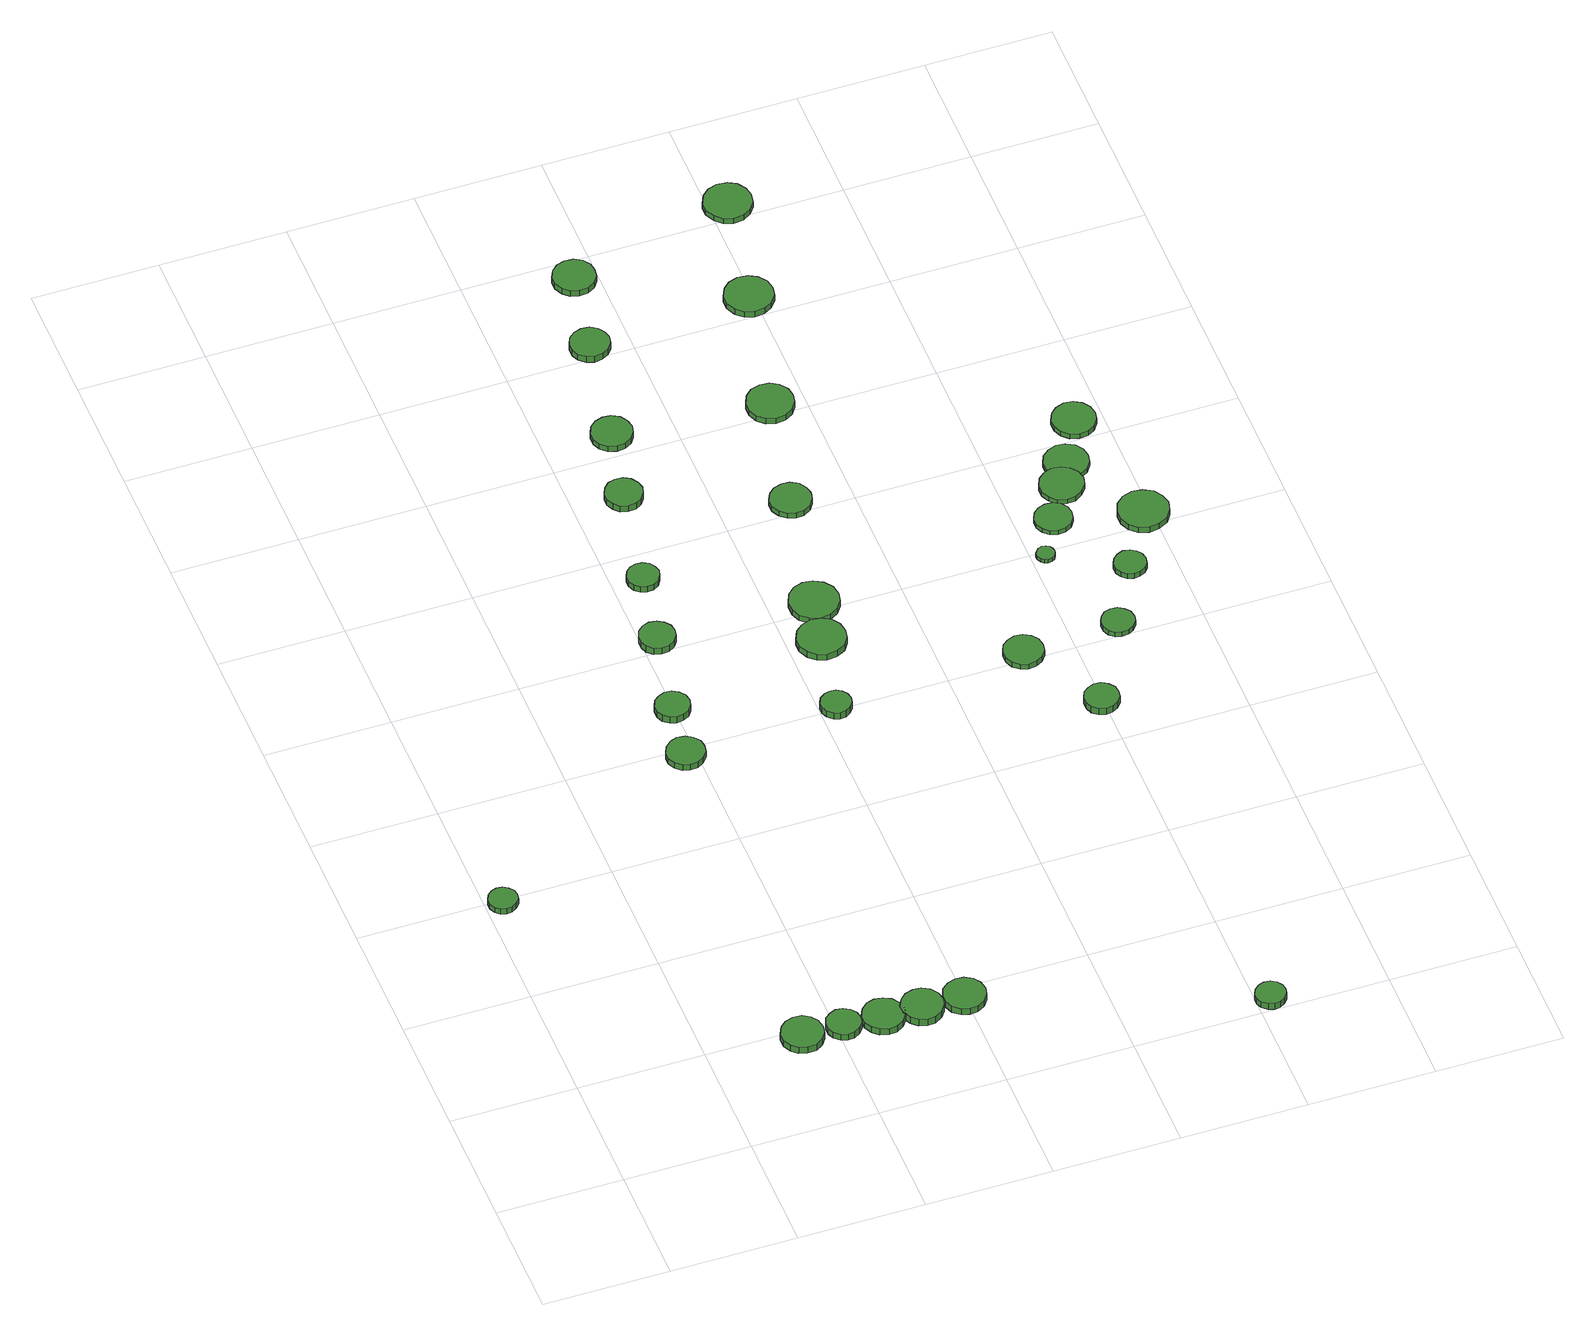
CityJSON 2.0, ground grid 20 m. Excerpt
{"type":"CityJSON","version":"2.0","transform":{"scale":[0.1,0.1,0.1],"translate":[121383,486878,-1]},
"CityObjects":{
"tree1":{"type":"SolitaryVegetationObject","attributes":{"function":"something"},"geometry":[{"type":"MultiSurface","lod":"1","boundaries":[[[0,1,2,3,4,5,6,7,8,9,10,11,12,13,14]],[[15,16,17,18,19,20,21,22,23,24,25,26,27,28,29]],[[0,29,28,1]],[[1,28,27,2]],[[2,27,26,3]],[[3,26,25,4]],[[4,25,24,5]],[[5,24,23,6]],[[6,23,22,7]],[[7,22,21,8]],[[8,21,20,9]],[[9,20,19,10]],[[10,19,18,11]],[[11,18,17,12]],[[12,17,16,13]],[[13,16,15,14]],[[14,15,29,0]]]}]},
"tree2":{"type":"SolitaryVegetationObject","attributes":{"function":"something"},"geometry":[{"type":"MultiSurface","lod":"1","boundaries":[[[30,31,32,33,34,35,36,37,38,39,40,41,42,43,44]],[[45,46,47,48,49,50,51,52,53,54,55,56,57,58,59]],[[30,59,58,31]],[[31,58,57,32]],[[32,57,56,33]],[[33,56,55,34]],[[34,55,54,35]],[[35,54,53,36]],[[36,53,52,37]],[[37,52,51,38]],[[38,51,50,39]],[[39,50,49,40]],[[40,49,48,41]],[[41,48,47,42]],[[42,47,46,43]],[[43,46,45,44]],[[44,45,59,30]]]}]},
"tree3":{"type":"SolitaryVegetationObject","attributes":{"function":"something"},"geometry":[{"type":"MultiSurface","lod":"1","boundaries":[[[60,61,62,63,64,65,66,67,68,69,70,71,72,73,74]],[[75,76,77,78,79,80,81,82,83,84,85,86,87,88,89]],[[60,89,88,61]],[[61,88,87,62]],[[62,87,86,63]],[[63,86,85,64]],[[64,85,84,65]],[[65,84,83,66]],[[66,83,82,67]],[[67,82,81,68]],[[68,81,80,69]],[[69,80,79,70]],[[70,79,78,71]],[[71,78,77,72]],[[72,77,76,73]],[[73,76,75,74]],[[74,75,89,60]]]}]},
"tree4":{"type":"SolitaryVegetationObject","attributes":{"function":"something"},"geometry":[{"type":"MultiSurface","lod":"1","boundaries":[[[90,91,92,93,94,95,96,97,98,99,100,101,102,103,104]],[[105,106,107,108,109,110,111,112,113,114,115,116,117,118,119]],[[90,119,118,91]],[[91,118,117,92]],[[92,117,116,93]],[[93,116,115,94]],[[94,115,114,95]],[[95,114,113,96]],[[96,113,112,97]],[[97,112,111,98]],[[98,111,110,99]],[[99,110,109,100]],[[100,109,108,101]],[[101,108,107,102]],[[102,107,106,103]],[[103,106,105,104]],[[104,105,119,90]]]}]},
"tree5":{"type":"SolitaryVegetationObject","attributes":{"function":"something"},"geometry":[{"type":"MultiSurface","lod":"1","boundaries":[[[120,121,122,123,124,125,126,127,128,129,130,131,132,133,134]],[[135,136,137,138,139,140,141,142,143,144,145,146,147,148,149]],[[120,149,148,121]],[[121,148,147,122]],[[122,147,146,123]],[[123,146,145,124]],[[124,145,144,125]],[[125,144,143,126]],[[126,143,142,127]],[[127,142,141,128]],[[128,141,140,129]],[[129,140,139,130]],[[130,139,138,131]],[[131,138,137,132]],[[132,137,136,133]],[[133,136,135,134]],[[134,135,149,120]]]}]},
"tree6":{"type":"SolitaryVegetationObject","attributes":{"function":"something"},"geometry":[{"type":"MultiSurface","lod":"1","boundaries":[[[150,151,152,153,154,155,156,157,158,159,160,161,162,163,164]],[[165,166,167,168,169,170,171,172,173,174,175,176,177,178,179]],[[150,179,178,151]],[[151,178,177,152]],[[152,177,176,153]],[[153,176,175,154]],[[154,175,174,155]],[[155,174,173,156]],[[156,173,172,157]],[[157,172,171,158]],[[158,171,170,159]],[[159,170,169,160]],[[160,169,168,161]],[[161,168,167,162]],[[162,167,166,163]],[[163,166,165,164]],[[164,165,179,150]]]}]},
"tree7":{"type":"SolitaryVegetationObject","attributes":{"function":"something"},"geometry":[{"type":"MultiSurface","lod":"1","boundaries":[[[180,181,182,183,184,185,186,187,188,189,190,191,192,193,194]],[[195,196,197,198,199,200,201,202,203,204,205,206,207,208,209]],[[180,209,208,181]],[[181,208,207,182]],[[182,207,206,183]],[[183,206,205,184]],[[184,205,204,185]],[[185,204,203,186]],[[186,203,202,187]],[[187,202,201,188]],[[188,201,200,189]],[[189,200,199,190]],[[190,199,198,191]],[[191,198,197,192]],[[192,197,196,193]],[[193,196,195,194]],[[194,195,209,180]]]}]},
"tree8":{"type":"SolitaryVegetationObject","attributes":{"function":"something"},"geometry":[{"type":"MultiSurface","lod":"1","boundaries":[[[210,211,212,213,214,215,216,217,218,219,220,221,222,223,224]],[[225,226,227,228,229,230,231,232,233,234,235,236,237,238,239]],[[210,239,238,211]],[[211,238,237,212]],[[212,237,236,213]],[[213,236,235,214]],[[214,235,234,215]],[[215,234,233,216]],[[216,233,232,217]],[[217,232,231,218]],[[218,231,230,219]],[[219,230,229,220]],[[220,229,228,221]],[[221,228,227,222]],[[222,227,226,223]],[[223,226,225,224]],[[224,225,239,210]]]}]},
"tree9":{"type":"SolitaryVegetationObject","attributes":{"function":"something"},"geometry":[{"type":"MultiSurface","lod":"1","boundaries":[[[240,241,242,243,244,245,246,247,248,249,250,251,252,253,254]],[[255,256,257,258,259,260,261,262,263,264,265,266,267,268,269]],[[240,269,268,241]],[[241,268,267,242]],[[242,267,266,243]],[[243,266,265,244]],[[244,265,264,245]],[[245,264,263,246]],[[246,263,262,247]],[[247,262,261,248]],[[248,261,260,249]],[[249,260,259,250]],[[250,259,258,251]],[[251,258,257,252]],[[252,257,256,253]],[[253,256,255,254]],[[254,255,269,240]]]}]},
"tree10":{"type":"SolitaryVegetationObject","attributes":{"function":"something"},"geometry":[{"type":"MultiSurface","lod":"1","boundaries":[[[270,271,272,273,274,275,276,277,278,279,280,281,282,283,284]],[[285,286,287,288,289,290,291,292,293,294,295,296,297,298,299]],[[270,299,298,271]],[[271,298,297,272]],[[272,297,296,273]],[[273,296,295,274]],[[274,295,294,275]],[[275,294,293,276]],[[276,293,292,277]],[[277,292,291,278]],[[278,291,290,279]],[[279,290,289,280]],[[280,289,288,281]],[[281,288,287,282]],[[282,287,286,283]],[[283,286,285,284]],[[284,285,299,270]]]}]},
"tree11":{"type":"SolitaryVegetationObject","attributes":{"function":"something"},"geometry":[{"type":"MultiSurface","lod":"1","boundaries":[[[300,301,302,303,304,305,306,307,308,309,310,311,312,313,314]],[[315,316,317,318,319,320,321,322,323,324,325,326,327,328,329]],[[300,329,328,301]],[[301,328,327,302]],[[302,327,326,303]],[[303,326,325,304]],[[304,325,324,305]],[[305,324,323,306]],[[306,323,322,307]],[[307,322,321,308]],[[308,321,320,309]],[[309,320,319,310]],[[310,319,318,311]],[[311,318,317,312]],[[312,317,316,313]],[[313,316,315,314]],[[314,315,329,300]]]}]},
"tree12":{"type":"SolitaryVegetationObject","attributes":{"function":"something"},"geometry":[{"type":"MultiSurface","lod":"1","boundaries":[[[330,331,332,333,334,335,336,337,338,339,340,341,342,343,344]],[[345,346,347,348,349,350,351,352,353,354,355,356,357,358,359]],[[330,359,358,331]],[[331,358,357,332]],[[332,357,356,333]],[[333,356,355,334]],[[334,355,354,335]],[[335,354,353,336]],[[336,353,352,337]],[[337,352,351,338]],[[338,351,350,339]],[[339,350,349,340]],[[340,349,348,341]],[[341,348,347,342]],[[342,347,346,343]],[[343,346,345,344]],[[344,345,359,330]]]}]},
"tree13":{"type":"SolitaryVegetationObject","attributes":{"function":"something"},"geometry":[{"type":"MultiSurface","lod":"1","boundaries":[[[360,361,362,363,364,365,366,367,368,369,370,371,372,373,374]],[[375,376,377,378,379,380,381,382,383,384,385,386,387,388,389]],[[360,389,388,361]],[[361,388,387,362]],[[362,387,386,363]],[[363,386,385,364]],[[364,385,384,365]],[[365,384,383,366]],[[366,383,382,367]],[[367,382,381,368]],[[368,381,380,369]],[[369,380,379,370]],[[370,379,378,371]],[[371,378,377,372]],[[372,377,376,373]],[[373,376,375,374]],[[374,375,389,360]]]}]},
"tree14":{"type":"SolitaryVegetationObject","attributes":{"function":"something"},"geometry":[{"type":"MultiSurface","lod":"1","boundaries":[[[390,391,392,393,394,395,396,397,398,399,400,401,402,403,404]],[[405,406,407,408,409,410,411,412,413,414,415,416,417,418,419]],[[390,419,418,391]],[[391,418,417,392]],[[392,417,416,393]],[[393,416,415,394]],[[394,415,414,395]],[[395,414,413,396]],[[396,413,412,397]],[[397,412,411,398]],[[398,411,410,399]],[[399,410,409,400]],[[400,409,408,401]],[[401,408,407,402]],[[402,407,406,403]],[[403,406,405,404]],[[404,405,419,390]]]}]},
"tree15":{"type":"SolitaryVegetationObject","attributes":{"function":"something"},"geometry":[{"type":"MultiSurface","lod":"1","boundaries":[[[420,421,422,423,424,425,426,427,428,429,430,431,432,433,434]],[[435,436,437,438,439,440,441,442,443,444,445,446,447,448,449]],[[420,449,448,421]],[[421,448,447,422]],[[422,447,446,423]],[[423,446,445,424]],[[424,445,444,425]],[[425,444,443,426]],[[426,443,442,427]],[[427,442,441,428]],[[428,441,440,429]],[[429,440,439,430]],[[430,439,438,431]],[[431,438,437,432]],[[432,437,436,433]],[[433,436,435,434]],[[434,435,449,420]]]}]},
"tree16":{"type":"SolitaryVegetationObject","attributes":{"function":"something"},"geometry":[{"type":"MultiSurface","lod":"1","boundaries":[[[450,451,452,453,454,455,456,457,458,459,460,461,462,463,464]],[[465,466,467,468,469,470,471,472,473,474,475,476,477,478,479]],[[450,479,478,451]],[[451,478,477,452]],[[452,477,476,453]],[[453,476,475,454]],[[454,475,474,455]],[[455,474,473,456]],[[456,473,472,457]],[[457,472,471,458]],[[458,471,470,459]],[[459,470,469,460]],[[460,469,468,461]],[[461,468,467,462]],[[462,467,466,463]],[[463,466,465,464]],[[464,465,479,450]]]}]},
"tree17":{"type":"SolitaryVegetationObject","attributes":{"function":"something"},"geometry":[{"type":"MultiSurface","lod":"1","boundaries":[[[480,481,482,483,484,485,486,487,488,489,490,491,492,493,494]],[[495,496,497,498,499,500,501,502,503,504,505,506,507,508,509]],[[480,509,508,481]],[[481,508,507,482]],[[482,507,506,483]],[[483,506,505,484]],[[484,505,504,485]],[[485,504,503,486]],[[486,503,502,487]],[[487,502,501,488]],[[488,501,500,489]],[[489,500,499,490]],[[490,499,498,491]],[[491,498,497,492]],[[492,497,496,493]],[[493,496,495,494]],[[494,495,509,480]]]}]},
"tree18":{"type":"SolitaryVegetationObject","attributes":{"function":"something"},"geometry":[{"type":"MultiSurface","lod":"1","boundaries":[[[510,511,512,513,514,515,516,517,518,519,520,521,522,523,524]],[[525,526,527,528,529,530,531,532,533,534,535,536,537,538,539]],[[510,539,538,511]],[[511,538,537,512]],[[512,537,536,513]],[[513,536,535,514]],[[514,535,534,515]],[[515,534,533,516]],[[516,533,532,517]],[[517,532,531,518]],[[518,531,530,519]],[[519,530,529,520]],[[520,529,528,521]],[[521,528,527,522]],[[522,527,526,523]],[[523,526,525,524]],[[524,525,539,510]]]}]},
"tree19":{"type":"SolitaryVegetationObject","attributes":{"function":"something"},"geometry":[{"type":"MultiSurface","lod":"1","boundaries":[[[540,541,542,543,544,545,546,547,548,549,550,551,552,553,554]],[[555,556,557,558,559,560,561,562,563,564,565,566,567,568,569]],[[540,569,568,541]],[[541,568,567,542]],[[542,567,566,543]],[[543,566,565,544]],[[544,565,564,545]],[[545,564,563,546]],[[546,563,562,547]],[[547,562,561,548]],[[548,561,560,549]],[[549,560,559,550]],[[550,559,558,551]],[[551,558,557,552]],[[552,557,556,553]],[[553,556,555,554]],[[554,555,569,540]]]}]},
"tree20":{"type":"SolitaryVegetationObject","attributes":{"function":"something"},"geometry":[{"type":"MultiSurface","lod":"1","boundaries":[[[570,571,572,573,574,575,576,577,578,579,580,581,582,583,584]],[[585,586,587,588,589,590,591,592,593,594,595,596,597,598,599]],[[570,599,598,571]],[[571,598,597,572]],[[572,597,596,573]],[[573,596,595,574]],[[574,595,594,575]],[[575,594,593,576]],[[576,593,592,577]],[[577,592,591,578]],[[578,591,590,579]],[[579,590,589,580]],[[580,589,588,581]],[[581,588,587,582]],[[582,587,586,583]],[[583,586,585,584]],[[584,585,599,570]]]}]},
"tree21":{"type":"SolitaryVegetationObject","attributes":{"function":"something"},"geometry":[{"type":"MultiSurface","lod":"1","boundaries":[[[600,601,602,603,604,605,606,607,608,609,610,611,612,613,614]],[[615,616,617,618,619,620,621,622,623,624,625,626,627,628,629]],[[600,629,628,601]],[[601,628,627,602]],[[602,627,626,603]],[[603,626,625,604]],[[604,625,624,605]],[[605,624,623,606]],[[606,623,622,607]],[[607,622,621,608]],[[608,621,620,609]],[[609,620,619,610]],[[610,619,618,611]],[[611,618,617,612]],[[612,617,616,613]],[[613,616,615,614]],[[614,615,629,600]]]}]},
"tree22":{"type":"SolitaryVegetationObject","attributes":{"function":"something"},"geometry":[{"type":"MultiSurface","lod":"1","boundaries":[[[630,631,632,633,634,635,636,637,638,639,640,641,642,643,644]],[[645,646,647,648,649,650,651,652,653,654,655,656,657,658,659]],[[630,659,658,631]],[[631,658,657,632]],[[632,657,656,633]],[[633,656,655,634]],[[634,655,654,635]],[[635,654,653,636]],[[636,653,652,637]],[[637,652,651,638]],[[638,651,650,639]],[[639,650,649,640]],[[640,649,648,641]],[[641,648,647,642]],[[642,647,646,643]],[[643,646,645,644]],[[644,645,659,630]]]}]},
"tree23":{"type":"SolitaryVegetationObject","attributes":{"function":"something"},"geometry":[{"type":"MultiSurface","lod":"1","boundaries":[[[660,661,662,663,664,665,666,667,668,669,670,671,672,673,674]],[[675,676,677,678,679,680,681,682,683,684,685,686,687,688,689]],[[660,689,688,661]],[[661,688,687,662]],[[662,687,686,663]],[[663,686,685,664]],[[664,685,684,665]],[[665,684,683,666]],[[666,683,682,667]],[[667,682,681,668]],[[668,681,680,669]],[[669,680,679,670]],[[670,679,678,671]],[[671,678,677,672]],[[672,677,676,673]],[[673,676,675,674]],[[674,675,689,660]]]}]},
"tree24":{"type":"SolitaryVegetationObject","attributes":{"function":"something"},"geometry":[{"type":"MultiSurface","lod":"1","boundaries":[[[690,691,692,693,694,695,696,697,698,699,700,701,702,703,704]],[[705,706,707,708,709,710,711,712,713,714,715,716,717,718,719]],[[690,719,718,691]],[[691,718,717,692]],[[692,717,716,693]],[[693,716,715,694]],[[694,715,714,695]],[[695,714,713,696]],[[696,713,712,697]],[[697,712,711,698]],[[698,711,710,699]],[[699,710,709,700]],[[700,709,708,701]],[[701,708,707,702]],[[702,707,706,703]],[[703,706,705,704]],[[704,705,719,690]]]}]},
"tree25":{"type":"SolitaryVegetationObject","attributes":{"function":"something"},"geometry":[{"type":"MultiSurface","lod":"1","boundaries":[[[720,721,722,723,724,725,726,727,728,729,730,731,732,733,734]],[[735,736,737,738,739,740,741,742,743,744,745,746,747,748,749]],[[720,749,748,721]],[[721,748,747,722]],[[722,747,746,723]],[[723,746,745,724]],[[724,745,744,725]],[[725,744,743,726]],[[726,743,742,727]],[[727,742,741,728]],[[728,741,740,729]],[[729,740,739,730]],[[730,739,738,731]],[[731,738,737,732]],[[732,737,736,733]],[[733,736,735,734]],[[734,735,749,720]]]}]},
"tree26":{"type":"SolitaryVegetationObject","attributes":{"function":"something"},"geometry":[{"type":"MultiSurface","lod":"1","boundaries":[[[750,751,752,753,754,755,756,757,758,759,760,761,762,763,764]],[[765,766,767,768,769,770,771,772,773,774,775,776,777,778,779]],[[750,779,778,751]],[[751,778,777,752]],[[752,777,776,753]],[[753,776,775,754]],[[754,775,774,755]],[[755,774,773,756]],[[756,773,772,757]],[[757,772,771,758]],[[758,771,770,759]],[[759,770,769,760]],[[760,769,768,761]],[[761,768,767,762]],[[762,767,766,763]],[[763,766,765,764]],[[764,765,779,750]]]}]},
"tree27":{"type":"SolitaryVegetationObject","attributes":{"function":"something"},"geometry":[{"type":"MultiSurface","lod":"1","boundaries":[[[780,781,782,783,784,785,786,787,788,789,790,791,792,793,794]],[[795,796,797,798,799,800,801,802,803,804,805,806,807,808,809]],[[780,809,808,781]],[[781,808,807,782]],[[782,807,806,783]],[[783,806,805,784]],[[784,805,804,785]],[[785,804,803,786]],[[786,803,802,787]],[[787,802,801,788]],[[788,801,800,789]],[[789,800,799,790]],[[790,799,798,791]],[[791,798,797,792]],[[792,797,796,793]],[[793,796,795,794]],[[794,795,809,780]]]}]},
"tree28":{"type":"SolitaryVegetationObject","attributes":{"function":"something"},"geometry":[{"type":"MultiSurface","lod":"1","boundaries":[[[810,811,812,813,814,815,816,817,818,819,820,821,822,823,824]],[[825,826,827,828,829,830,831,832,833,834,835,836,837,838,839]],[[810,839,838,811]],[[811,838,837,812]],[[812,837,836,813]],[[813,836,835,814]],[[814,835,834,815]],[[815,834,833,816]],[[816,833,832,817]],[[817,832,831,818]],[[818,831,830,819]],[[819,830,829,820]],[[820,829,828,821]],[[821,828,827,822]],[[822,827,826,823]],[[823,826,825,824]],[[824,825,839,810]]]}]},
"tree29":{"type":"SolitaryVegetationObject","attributes":{"function":"something"},"geometry":[{"type":"MultiSurface","lod":"1","boundaries":[[[840,841,842,843,844,845,846,847,848,849,850,851,852,853,854]],[[855,856,857,858,859,860,861,862,863,864,865,866,867,868,869]],[[840,869,868,841]],[[841,868,867,842]],[[842,867,866,843]],[[843,866,865,844]],[[844,865,864,845]],[[845,864,863,846]],[[846,863,862,847]],[[847,862,861,848]],[[848,861,860,849]],[[849,860,859,850]],[[850,859,858,851]],[[851,858,857,852]],[[852,857,856,853]],[[853,856,855,854]],[[854,855,869,840]]]}]},
"tree30":{"type":"SolitaryVegetationObject","attributes":{"function":"something"},"geometry":[{"type":"MultiSurface","lod":"1","boundaries":[[[870,871,872,873,874,875,876,877,878,879,880,881,882,883,884]],[[885,886,887,888,889,890,891,892,893,894,895,896,897,898,899]],[[870,899,898,871]],[[871,898,897,872]],[[872,897,896,873]],[[873,896,895,874]],[[874,895,894,875]],[[875,894,893,876]],[[876,893,892,877]],[[877,892,891,878]],[[878,891,890,879]],[[879,890,889,880]],[[880,889,888,881]],[[881,888,887,882]],[[882,887,886,883]],[[883,886,885,884]],[[884,885,899,870]]]}]},
"tree31":{"type":"SolitaryVegetationObject","attributes":{"function":"something"},"geometry":[{"type":"MultiSurface","lod":"1","boundaries":[[[900,901,902,903,904,905,906,907,908,909,910,911,912,913,914]],[[915,916,917,918,919,920,921,922,923,924,925,926,927,928,929]],[[900,929,928,901]],[[901,928,927,902]],[[902,927,926,903]],[[903,926,925,904]],[[904,925,924,905]],[[905,924,923,906]],[[906,923,922,907]],[[907,922,921,908]],[[908,921,920,909]],[[909,920,919,910]],[[910,919,918,911]],[[911,918,917,912]],[[912,917,916,913]],[[913,916,915,914]],[[914,915,929,900]]]}]},
"tree32":{"type":"SolitaryVegetationObject","attributes":{"function":"something"},"geometry":[{"type":"MultiSurface","lod":"1","boundaries":[[[930,931,932,933,934,935,936,937,938,939,940,941,942,943,944]],[[945,946,947,948,949,950,951,952,953,954,955,956,957,958,959]],[[930,959,958,931]],[[931,958,957,932]],[[932,957,956,933]],[[933,956,955,934]],[[934,955,954,935]],[[935,954,953,936]],[[936,953,952,937]],[[937,952,951,938]],[[938,951,950,939]],[[939,950,949,940]],[[940,949,948,941]],[[941,948,947,942]],[[942,947,946,943]],[[943,946,945,944]],[[944,945,959,930]]]}]}
},
"vertices":[
[50,595,17],[48,604,17],[42,611,17],[34,616,17],[25,617,17],[16,614,17],[9,608,17],[5,599,17],[5,590,17],[9,581,17],[16,575,17],[25,572,17],[34,573,17],[42,578,17],[48,585,17],[48,585,6],[42,578,6],[34,573,6],[25,572,6],[16,575,6],[9,581,6],[5,590,6],[5,599,6],[9,608,6],[16,614,6],[25,617,6],[34,616,6],[42,611,6],[48,604,6],[50,595,6],
[377,176,27],[374,190,27],[366,201,27],[355,208,27],[341,209,27],[328,205,27],[318,196,27],[312,183,27],[312,169,27],[318,157,27],[328,148,27],[341,144,27],[355,145,27],[366,152,27],[374,163,27],[374,163,14],[366,152,14],[355,145,14],[341,144,14],[328,148,14],[318,157,14],[312,169,14],[312,183,14],[318,196,14],[328,205,14],[341,209,14],[355,208,14],[366,201,14],[374,190,14],[377,176,14],
[436,177,25],[434,188,25],[427,197,25],[417,203,25],[406,204,25],[396,200,25],[387,193,25],[383,183,25],[383,171,25],[387,161,25],[396,154,25],[406,150,25],[417,151,25],[427,157,25],[434,166,25],[434,166,13],[427,157,13],[417,151,13],[406,150,13],[396,154,13],[387,161,13],[383,171,13],[383,183,13],[387,193,13],[396,200,13],[406,204,13],[417,203,13],[427,197,13],[434,188,13],[436,177,13],
[503,173,24],[500,187,24],[492,198,24],[480,204,24],[467,206,24],[454,202,24],[444,193,24],[438,180,24],[438,166,24],[444,154,24],[454,145,24],[467,141,24],[480,142,24],[492,149,24],[500,160,24],[500,160,12],[492,149,12],[480,142,12],[467,141,12],[454,145,12],[444,154,12],[438,166,12],[438,180,12],[444,193,12],[454,202,12],[467,206,12],[480,204,12],[492,198,12],[500,187,12],[503,173,12],
[563,172,25],[560,185,25],[552,196,25],[540,203,25],[527,204,25],[514,200,25],[504,191,25],[498,179,25],[498,165,25],[504,152,25],[514,143,25],[527,139,25],[540,140,25],[552,147,25],[560,158,25],[560,158,12],[552,147,12],[540,140,12],[527,139,12],[514,143,12],[504,152,12],[498,165,12],[498,179,12],[504,191,12],[514,200,12],[527,204,12],[540,203,12],[552,196,12],[560,185,12],[563,172,12],
[410,778,27],[408,790,27],[400,800,27],[390,806,27],[377,808,27],[366,804,27],[356,795,27],[351,784,27],[351,772,27],[356,761,27],[366,752,27],[377,749,27],[390,750,27],[400,756,27],[408,766,27],[408,766,15],[400,756,15],[390,750,15],[377,749,15],[366,752,15],[356,761,15],[351,772,15],[351,784,15],[356,795,15],[366,804,15],[377,808,15],[390,806,15],[400,800,15],[408,790,15],[410,778,15],
[630,172,23],[627,186,23],[619,197,23],[607,204,23],[594,205,23],[581,201,23],[570,192,23],[565,179,23],[565,166,23],[570,153,23],[581,144,23],[594,140,23],[607,141,23],[619,148,23],[627,159,23],[627,159,11],[619,148,11],[607,141,11],[594,140,11],[581,144,11],[570,153,11],[565,166,11],[565,179,11],[570,192,11],[581,201,11],[594,205,11],[607,204,11],[619,197,11],[627,186,11],[630,172,11],
[423,878,23],[421,889,23],[414,898,23],[404,904,23],[393,905,23],[383,901,23],[374,894,23],[370,884,23],[370,872,23],[374,862,23],[383,855,23],[393,851,23],[404,853,23],[414,858,23],[421,867,23],[421,867,10],[414,858,10],[404,853,10],[393,851,10],[383,855,10],[374,862,10],[370,872,10],[370,884,10],[374,894,10],[383,901,10],[393,905,10],[404,904,10],[414,898,10],[421,889,10],[423,878,10],
[453,1024,19],[451,1035,19],[444,1044,19],[434,1050,19],[422,1052,19],[411,1048,19],[402,1040,19],[398,1029,19],[398,1018,19],[402,1007,19],[411,999,19],[422,996,19],[434,997,19],[444,1003,19],[451,1012,19],[451,1012,6],[444,1003,6],[434,997,6],[422,996,6],[411,999,6],[402,1007,6],[398,1018,6],[398,1029,6],[402,1040,6],[411,1048,6],[422,1052,6],[434,1050,6],[444,1044,6],[451,1035,6],[453,1024,6],
[474,1148,17],[471,1158,17],[465,1167,17],[456,1172,17],[446,1173,17],[436,1170,17],[428,1163,17],[424,1153,17],[424,1143,17],[428,1133,17],[436,1126,17],[446,1123,17],[456,1124,17],[465,1129,17],[471,1138,17],[471,1138,6],[465,1129,6],[456,1124,6],[446,1123,6],[436,1126,6],[428,1133,6],[424,1143,6],[424,1153,6],[428,1163,6],[436,1170,6],[446,1173,6],[456,1172,6],[465,1167,6],[471,1158,6],[474,1148,6],
[648,801,23],[646,810,23],[640,818,23],[632,823,23],[622,824,23],[613,821,23],[605,815,23],[601,806,23],[601,796,23],[605,787,23],[613,780,23],[622,777,23],[632,778,23],[640,783,23],[646,791,23],[646,791,10],[640,783,10],[632,778,10],[622,777,10],[613,780,10],[605,787,10],[601,796,10],[601,806,10],[605,815,10],[613,821,10],[622,824,10],[632,823,10],[640,818,10],[646,810,10],[648,801,10],
[509,1317,18],[506,1329,18],[499,1339,18],[489,1345,18],[476,1346,18],[465,1343,18],[456,1334,18],[451,1323,18],[451,1311,18],[456,1300,18],[465,1291,18],[476,1288,18],[489,1289,18],[499,1295,18],[506,1305,18],[506,1305,6],[499,1295,6],[489,1289,6],[476,1288,6],[465,1291,6],[456,1300,6],[451,1311,6],[451,1323,6],[456,1334,6],[465,1343,6],[476,1346,6],[489,1345,6],[499,1339,6],[506,1329,6],[509,1317,6],
[689,938,19],[686,953,19],[677,966,19],[663,973,19],[647,975,19],[632,970,19],[621,960,19],[614,945,19],[614,930,19],[621,915,19],[632,905,19],[647,900,19],[663,902,19],[677,909,19],[686,922,19],[686,922,7],[677,909,7],[663,902,7],[647,900,7],[632,905,7],[621,915,7],[614,930,7],[614,945,7],[621,960,7],[632,970,7],[647,975,7],[663,973,7],[677,966,7],[686,953,7],[689,938,7],
[538,1441,17],[535,1454,17],[528,1465,17],[516,1472,17],[503,1473,17],[490,1469,17],[480,1460,17],[475,1448,17],[475,1435,17],[480,1423,17],[490,1414,17],[503,1410,17],[516,1411,17],[528,1418,17],[535,1428,17],[535,1428,6],[528,1418,6],[516,1411,6],[503,1410,6],[490,1414,6],[480,1423,6],[475,1435,6],[475,1448,6],[480,1460,6],[490,1469,6],[503,1473,6],[516,1472,6],[528,1465,6],[535,1454,6],[538,1441,6],
[706,1014,17],[703,1030,17],[693,1043,17],[679,1051,17],[663,1053,17],[648,1048,17],[636,1037,17],[630,1022,17],[630,1006,17],[636,991,17],[648,981,17],[663,976,17],[679,977,17],[693,985,17],[703,998,17],[703,998,6],[693,985,6],[679,977,6],[663,976,6],[648,981,6],[636,991,6],[630,1006,6],[630,1022,6],[636,1037,6],[648,1048,6],[663,1053,6],[679,1051,6],[693,1043,6],[703,1030,6],[706,1014,6],
[569,1624,18],[566,1636,18],[559,1646,18],[548,1653,18],[535,1654,18],[523,1650,18],[513,1642,18],[508,1630,18],[508,1617,18],[513,1606,18],[523,1597,18],[535,1593,18],[548,1595,18],[559,1601,18],[566,1611,18],[566,1611,6],[559,1601,6],[548,1595,6],[535,1593,6],[523,1597,6],[513,1606,6],[508,1617,6],[508,1630,6],[513,1642,6],[523,1650,6],[535,1654,6],[548,1653,6],[559,1646,6],[566,1636,6],[569,1624,6],
[1046,24,19],[1044,33,19],[1038,41,19],[1030,46,19],[1020,47,19],[1011,44,19],[1003,37,19],[999,29,19],[999,19,19],[1003,10,19],[1011,3,19],[1020,0,19],[1030,1,19],[1038,6,19],[1044,14,19],[1044,14,7],[1038,6,7],[1030,1,7],[1020,0,7],[1011,3,7],[1003,10,7],[999,19,7],[999,29,7],[1003,37,7],[1011,44,7],[1020,47,7],[1030,46,7],[1038,41,7],[1044,33,7],[1046,24,7],
[739,1223,16],[736,1236,16],[729,1247,16],[717,1254,16],[704,1255,16],[691,1251,16],[681,1242,16],[675,1230,16],[675,1216,16],[681,1204,16],[691,1195,16],[704,1191,16],[717,1192,16],[729,1199,16],[736,1210,16],[736,1210,6],[729,1199,6],[717,1192,6],[704,1191,6],[691,1195,6],[681,1204,6],[675,1216,6],[675,1230,6],[681,1242,6],[691,1251,6],[704,1255,6],[717,1254,6],[729,1247,6],[736,1236,6],[739,1223,6],
[596,1762,17],[594,1775,17],[586,1786,17],[574,1793,17],[560,1794,17],[547,1790,17],[537,1781,17],[531,1768,17],[531,1755,17],[537,1742,17],[547,1733,17],[560,1729,17],[574,1730,17],[586,1737,17],[594,1748,17],[594,1748,6],[586,1737,6],[574,1730,6],[560,1729,6],[547,1733,6],[537,1742,6],[531,1755,6],[531,1768,6],[537,1781,6],[547,1790,6],[560,1794,6],[574,1793,6],[586,1786,6],[594,1775,6],[596,1762,6],
[953,812,17],[951,825,17],[943,835,17],[932,842,17],[919,843,17],[907,839,17],[897,831,17],[892,819,17],[892,806,17],[897,794,17],[907,785,17],[919,781,17],[932,783,17],[943,789,17],[951,799,17],[951,799,7],[943,789,7],[932,783,7],[919,781,7],[907,785,7],[897,794,7],[892,806,7],[892,819,7],[897,831,7],[907,839,7],[919,843,7],[932,842,7],[943,835,7],[951,825,7],[953,812,7],
[783,1420,17],[780,1435,17],[771,1447,17],[758,1455,17],[743,1456,17],[728,1452,17],[717,1441,17],[711,1427,17],[711,1412,17],[717,1398,17],[728,1388,17],[743,1383,17],[758,1385,17],[771,1393,17],[780,1405,17],[780,1405,6],[771,1393,6],[758,1385,6],[743,1383,6],[728,1388,6],[717,1398,6],[711,1412,6],[711,1427,6],[717,1441,6],[728,1452,6],[743,1456,6],[758,1455,6],[771,1447,6],[780,1435,6],[783,1420,6],
[1023,678,23],[1021,689,23],[1014,698,23],[1004,704,23],[993,705,23],[983,701,23],[974,694,23],[970,684,23],[970,673,23],[974,662,23],[983,655,23],[993,651,23],[1004,653,23],[1014,658,23],[1021,667,23],[1021,667,10],[1014,658,10],[1004,653,10],[993,651,10],[983,655,10],[974,662,10],[970,673,10],[970,684,10],[974,694,10],[983,701,10],[993,705,10],[1004,704,10],[1014,698,10],[1021,689,10],[1023,678,10],
[830,1638,17],[827,1653,17],[817,1666,17],[804,1673,17],[788,1675,17],[773,1670,17],[762,1660,17],[755,1645,17],[755,1630,17],[762,1615,17],[773,1605,17],[788,1600,17],[804,1602,17],[817,1609,17],[827,1622,17],[827,1622,6],[817,1609,6],[804,1602,6],[788,1600,6],[773,1605,6],[762,1615,6],[755,1630,6],[755,1645,6],[762,1660,6],[773,1670,6],[788,1675,6],[804,1673,6],[817,1666,6],[827,1653,6],[830,1638,6],
[1036,991,14],[1035,996,14],[1032,1001,14],[1027,1004,14],[1021,1005,14],[1015,1003,14],[1011,999,14],[1008,994,14],[1008,988,14],[1011,982,14],[1015,978,14],[1021,976,14],[1027,977,14],[1032,980,14],[1035,985,14],[1035,985,7],[1032,980,7],[1027,977,7],[1021,976,7],[1015,978,7],[1011,982,7],[1008,988,7],[1008,994,7],[1011,999,7],[1015,1003,7],[1021,1005,7],[1027,1004,7],[1032,1001,7],[1035,996,7],[1036,991,7],
[1100,822,16],[1098,833,16],[1091,841,16],[1082,847,16],[1071,848,16],[1061,845,16],[1053,837,16],[1049,828,16],[1049,817,16],[1053,807,16],[1061,800,16],[1071,797,16],[1082,798,16],[1091,803,16],[1098,812,16],[1098,812,7],[1091,803,7],[1082,798,7],[1071,797,7],[1061,800,7],[1053,807,7],[1049,817,7],[1049,828,7],[1053,837,7],[1061,845,7],[1071,848,7],[1082,847,7],[1091,841,7],[1098,833,7],[1100,822,7],
[1087,1056,14],[1085,1068,14],[1078,1078,14],[1067,1084,14],[1055,1085,14],[1043,1081,14],[1034,1073,14],[1029,1062,14],[1029,1050,14],[1034,1039,14],[1043,1031,14],[1055,1027,14],[1067,1028,14],[1078,1034,14],[1085,1044,14],[1085,1044,6],[1078,1034,6],[1067,1028,6],[1055,1027,6],[1043,1031,6],[1034,1039,6],[1029,1050,6],[1029,1062,6],[1034,1073,6],[1043,1081,6],[1055,1085,6],[1067,1084,6],[1078,1078,6],[1085,1068,6],[1087,1056,6],
[866,1829,16],[863,1844,16],[854,1857,16],[841,1864,16],[825,1866,16],[810,1861,16],[799,1851,16],[792,1836,16],[792,1821,16],[799,1807,16],[810,1796,16],[825,1791,16],[841,1793,16],[854,1801,16],[863,1813,16],[863,1813,6],[854,1801,6],[841,1793,6],[825,1791,6],[810,1796,6],[799,1807,6],[792,1821,6],[792,1836,6],[799,1851,6],[810,1861,6],[825,1866,6],[841,1864,6],[854,1857,6],[863,1844,6],[866,1829,6],
[1156,928,17],[1154,938,17],[1148,946,17],[1139,951,17],[1129,953,17],[1119,949,17],[1111,942,17],[1107,933,17],[1107,922,17],[1111,913,17],[1119,906,17],[1129,903,17],[1139,904,17],[1148,909,17],[1154,917,17],[1154,917,7],[1148,909,7],[1139,904,7],[1129,903,7],[1119,906,7],[1111,913,7],[1107,922,7],[1107,933,7],[1111,942,7],[1119,949,7],[1129,953,7],[1139,951,7],[1148,946,7],[1154,938,7],[1156,928,7],
[1127,1116,15],[1124,1130,15],[1115,1141,15],[1103,1148,15],[1089,1150,15],[1075,1145,15],[1065,1136,15],[1059,1123,15],[1059,1109,15],[1065,1096,15],[1075,1086,15],[1089,1082,15],[1103,1083,15],[1115,1091,15],[1124,1102,15],[1124,1102,6],[1115,1091,6],[1103,1083,6],[1089,1082,6],[1075,1086,6],[1065,1096,6],[1059,1109,6],[1059,1123,6],[1065,1136,6],[1075,1145,6],[1089,1150,6],[1103,1148,6],[1115,1141,6],[1124,1130,6],[1127,1116,6],
[1150,1158,14],[1147,1172,14],[1139,1184,14],[1126,1191,14],[1112,1193,14],[1098,1188,14],[1087,1179,14],[1081,1165,14],[1081,1151,14],[1087,1138,14],[1098,1128,14],[1112,1123,14],[1126,1125,14],[1139,1132,14],[1147,1144,14],[1147,1144,6],[1139,1132,6],[1126,1125,6],[1112,1123,6],[1098,1128,6],[1087,1138,6],[1081,1151,6],[1081,1165,6],[1087,1179,6],[1098,1188,6],[1112,1193,6],[1126,1191,6],[1139,1184,6],[1147,1172,6],[1150,1158,6],
[1227,1024,17],[1223,1040,17],[1214,1053,17],[1199,1061,17],[1183,1063,17],[1167,1058,17],[1155,1047,17],[1149,1032,17],[1149,1016,17],[1155,1001,17],[1167,990,17],[1183,985,17],[1199,987,17],[1214,995,17],[1223,1008,17],[1223,1008,6],[1214,995,6],[1199,987,6],[1183,985,6],[1167,990,6],[1155,1001,6],[1149,1016,6],[1149,1032,6],[1155,1047,6],[1167,1058,6],[1183,1063,6],[1199,1061,6],[1214,1053,6],[1223,1040,6],[1227,1024,6],
[1189,1236,15],[1186,1250,15],[1178,1261,15],[1166,1268,15],[1152,1270,15],[1138,1265,15],[1128,1256,15],[1122,1243,15],[1122,1229,15],[1128,1216,15],[1138,1206,15],[1152,1202,15],[1166,1203,15],[1178,1210,15],[1186,1222,15],[1186,1222,6],[1178,1210,6],[1166,1203,6],[1152,1202,6],[1138,1206,6],[1128,1216,6],[1122,1229,6],[1122,1243,6],[1128,1256,6],[1138,1265,6],[1152,1270,6],[1166,1268,6],[1178,1261,6],[1186,1250,6],[1189,1236,6]
]}
